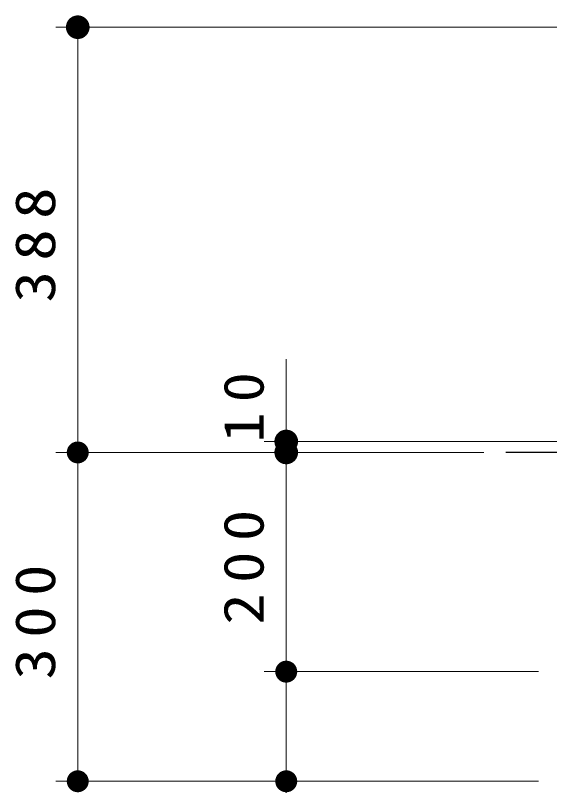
# Model space of a CAD drawing. Units: millimetres on the paper, scale 1:20. Extents: x -365 to 12, y -38 to 257.
# Drawn here: x -147.5 to -123.16, y 101.41 to 136.54 of the extents above; entities that cross this region are included whole.
import ezdxf

# ---------------------------------------------------------------- set-up
doc = ezdxf.new("R2010")
doc.units = ezdxf.units.MM
doc.layers.add('1_20', color=3, linetype='Continuous', lineweight=25)
doc.styles.add('ＭＳ ゴシック', font='')
doc.styles.get('ＭＳ ゴシック').set_extended_font_data('MS Gothic')

# ---------------------------------------------------------------- blocks, each defined once
blk = doc.blocks.new('filled_dot')
at = {"color": 0, "linetype": 'Continuous', "lineweight": -2, "const_width": 1.25}
blk.add_lwpolyline([(-0.625, 0, 1), (0.625, 0, 1)], format="xyb", close=True, dxfattribs=at)

msp = doc.modelspace()

# ---------------------------------------------------------------- linework, layer by layer
at = {"layer": '1_20', "color": 7, "lineweight": 13}
for p, q in [((-119.445, 136), (-145.656, 136)), ((-144.656, 116.603), (-144.656, 136)), ((-135.156, 116.603), (-135.156, 120.863)), ((-120.656, 117.103), (-136.156, 117.103)), ((-126.156, 116.603), (-145.656, 116.603)), ((-144.656, 101.603), (-144.656, 116.603)), ((-135.156, 106.603), (-135.156, 116.603)), ((-123.656, 106.603), (-136.156, 106.603)), ((-135.156, 95.488), (-135.156, 106.603)), ((-123.656, 101.603), (-145.656, 101.603))]:
    msp.add_line(p, q, dxfattribs=at)
at = {"layer": '1_20'}
msp.add_line((-120.156, 116.603), (-125.156, 116.603), dxfattribs=at)

# ---------------------------------------------------------------- block references
at = {"layer": '1_20', "color": 7, "lineweight": 13}
for p, xscale, yscale, rotation in [((-144.656, 136), 0.431, 0.431, 270), ((-135.156, 117.103), 0.431, 0.431, 270), ((-144.656, 116.603), 0.4, 0.4, 270), ((-135.156, 116.603), 0.431, 0.431, 270), ((-135.156, 106.603), 0.4, 0.4, 270), ((-144.656, 101.603), 0.4, 0.4, 90), ((-135.156, 101.603), 0.4, 0.4, 90)]:
    msp.add_blockref('filled_dot', p, dxfattribs=dict(at, xscale=xscale, yscale=yscale, rotation=rotation))

# ---------------------------------------------------------------- texts
at = {"layer": '1_20', "color": 7, "char_height": 1.833, "attachment_point": 8, "rotation": 90, "style": 'ＭＳ ゴシック'}
for s, insert in [('\\T1.33;\\W1.15;388', (-145.656, 126.302)), ('\\T1.34;\\W1.1;10', (-136.156, 118.894)), ('\\T1.33;\\W1.15;200', (-136.156, 111.603)), ('\\T1.33;\\W1.15;300', (-145.656, 109.103))]:
    msp.add_mtext(s, dxfattribs=dict(at, insert=insert))

doc.saveas('drawing.dxf')
